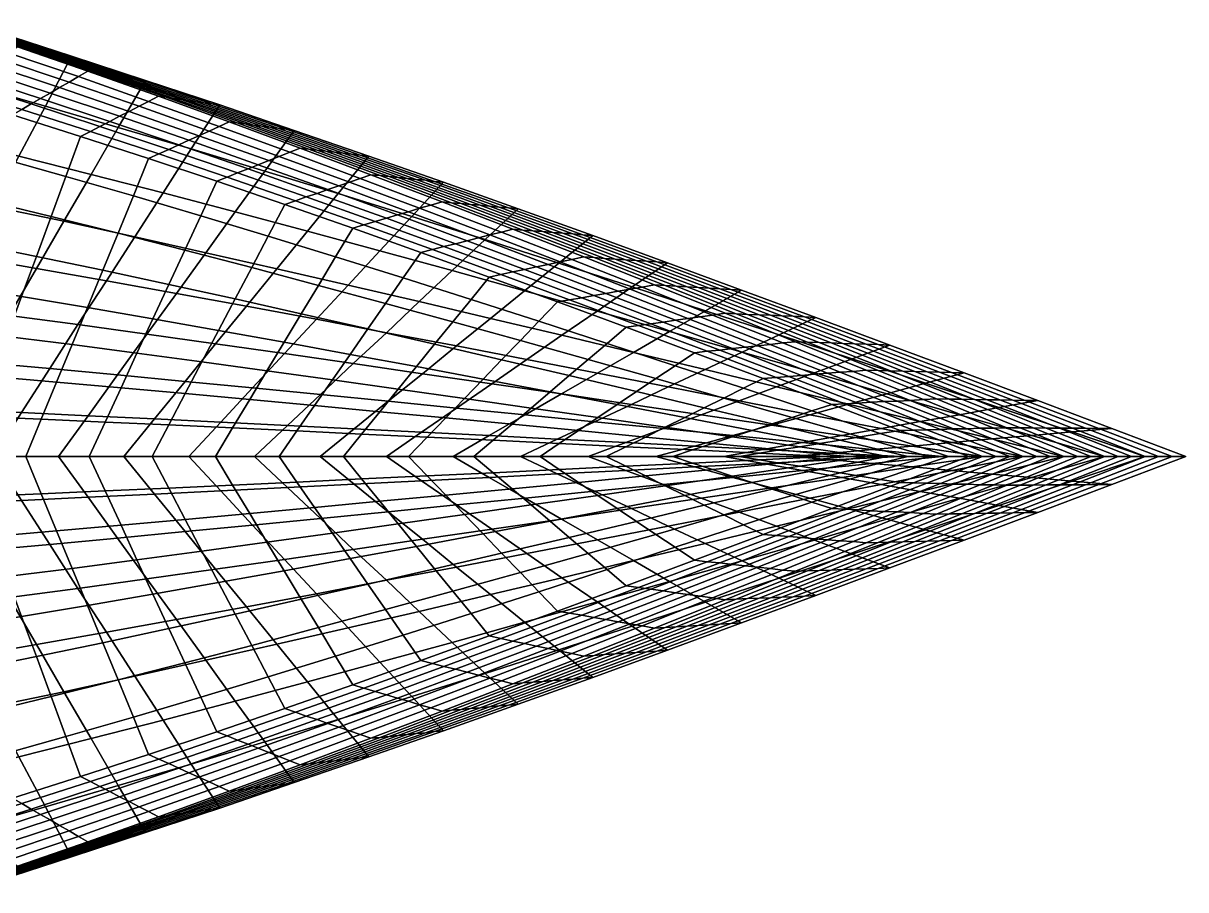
# Model space of a CAD drawing. Header units: metres. Extents: x 0 to 3.78, y -0.39 to 0.39.
# Drawn here: x 3.24 to 3.785, y -0.203 to 0.203 of the extents above; entities that cross this region are included whole.
import ezdxf

# ---------------------------------------------------------------- set-up
doc = ezdxf.new("R2010")
doc.units = ezdxf.units.M

msp = doc.modelspace()

# ---------------------------------------------------------------- meshes
at = {"layer": 'deck', "color": 94}
mesh = msp.add_polymesh((9, 9), dxfattribs=at)
for k, corner in enumerate([(3.379, 0, 0.3987), (3.3482, 0, 0.3977), (3.3175, 0, 0.3968), (3.287, 0, 0.3958), (3.2564, 0, 0.3948), (3.2257, 0, 0.3938), (3.1948, 0, 0.3928), (3.1636, 0, 0.3918), (3.132, 0, 0.3908), (3.3949, 0.0129, 0.3912), (3.3636, 0.0145, 0.3903), (3.3324, 0.0161, 0.3894), (3.3013, 0.0176, 0.3884), (3.2702, 0.0191, 0.3875), (3.239, 0.0206, 0.3865), (3.2076, 0.022, 0.3855), (3.176, 0.0235, 0.3845), (3.144, 0.0248, 0.3834), (3.4109, 0.0259, 0.3838), (3.3791, 0.029, 0.3829), (3.3473, 0.0321, 0.3819), (3.3157, 0.0352, 0.381), (3.284, 0.0382, 0.3801), (3.2523, 0.0412, 0.3791), (3.2204, 0.0441, 0.3781), (3.1883, 0.0469, 0.3771), (3.156, 0.0497, 0.3761), (3.4269, 0.0388, 0.3764), (3.3945, 0.0435, 0.3755), (3.3622, 0.0482, 0.3745), (3.33, 0.0528, 0.3736), (3.2978, 0.0573, 0.3727), (3.2655, 0.0618, 0.3717), (3.2332, 0.0661, 0.3708), (3.2007, 0.0703, 0.3698), (3.1681, 0.0745, 0.3688), (3.4429, 0.0518, 0.3689), (3.41, 0.058, 0.368), (3.3772, 0.0643, 0.3671), (3.3444, 0.0704, 0.3662), (3.3116, 0.0764, 0.3653), (3.2788, 0.0823, 0.3644), (3.246, 0.0881, 0.3634), (3.2131, 0.0938, 0.3624), (3.1801, 0.0993, 0.3614), (3.4588, 0.0647, 0.3615), (3.4254, 0.0726, 0.3606), (3.3921, 0.0803, 0.3597), (3.3587, 0.088, 0.3588), (3.3254, 0.0955, 0.3579), (3.2921, 0.1029, 0.357), (3.2588, 0.1102, 0.3561), (3.2254, 0.1172, 0.3551), (3.1921, 0.1241, 0.3541), (3.4748, 0.0776, 0.354), (3.4409, 0.0871, 0.3532), (3.407, 0.0964, 0.3523), (3.3731, 0.1056, 0.3514), (3.3392, 0.1146, 0.3505), (3.3054, 0.1235, 0.3496), (3.2716, 0.1322, 0.3487), (3.2378, 0.1407, 0.3477), (3.2041, 0.1489, 0.3468), (3.4908, 0.0906, 0.3466), (3.4563, 0.1016, 0.3458), (3.4219, 0.1124, 0.3449), (3.3874, 0.1232, 0.344), (3.353, 0.1337, 0.3432), (3.3186, 0.1441, 0.3423), (3.2843, 0.1542, 0.3413), (3.2502, 0.1641, 0.3404), (3.2161, 0.1738, 0.3395), (3.5068, 0.1035, 0.3392), (3.4718, 0.1161, 0.3383), (3.4368, 0.1285, 0.3375), (3.4018, 0.1408, 0.3366), (3.3668, 0.1528, 0.3358), (3.3319, 0.1647, 0.3349), (3.2971, 0.1762, 0.334), (3.2625, 0.1876, 0.3331), (3.2282, 0.1986, 0.3321)]):
    mesh.set_mesh_vertex(divmod(k, 9), corner)
mesh = msp.add_polymesh((9, 9), dxfattribs=at)
for k, corner in enumerate([(3.6322, 0, 0.4064), (3.6002, 0, 0.4054), (3.5682, 0, 0.4045), (3.5363, 0, 0.4035), (3.5045, 0, 0.4025), (3.4728, 0, 0.4016), (3.4413, 0, 0.4006), (3.41, 0, 0.3996), (3.379, 0, 0.3987), (3.6513, 0, 0.3988), (3.6189, 0.0016, 0.3978), (3.5866, 0.0033, 0.3969), (3.5544, 0.0049, 0.3959), (3.5222, 0.0065, 0.395), (3.4901, 0.0081, 0.3941), (3.4582, 0.0098, 0.3931), (3.4265, 0.0114, 0.3922), (3.3949, 0.0129, 0.3912), (3.6703, 0, 0.3912), (3.6376, 0.0033, 0.3902), (3.605, 0.0065, 0.3893), (3.5724, 0.0098, 0.3884), (3.5399, 0.0131, 0.3875), (3.5075, 0.0163, 0.3866), (3.4751, 0.0195, 0.3856), (3.4429, 0.0227, 0.3847), (3.4109, 0.0259, 0.3838), (3.6894, 0, 0.3835), (3.6564, 0.0049, 0.3826), (3.6234, 0.0098, 0.3818), (3.5905, 0.0147, 0.3809), (3.5576, 0.0196, 0.38), (3.5248, 0.0244, 0.3791), (3.492, 0.0293, 0.3782), (3.4594, 0.0341, 0.3773), (3.4269, 0.0388, 0.3764), (3.7084, 0, 0.3759), (3.6751, 0.0065, 0.3751), (3.6418, 0.0131, 0.3742), (3.6085, 0.0196, 0.3733), (3.5753, 0.0261, 0.3724), (3.5421, 0.0326, 0.3716), (3.5089, 0.039, 0.3707), (3.4759, 0.0454, 0.3698), (3.4429, 0.0518, 0.3689), (3.7275, 0, 0.3683), (3.6938, 0.0082, 0.3675), (3.6602, 0.0164, 0.3666), (3.6265, 0.0245, 0.3658), (3.5929, 0.0326, 0.3649), (3.5594, 0.0407, 0.3641), (3.5258, 0.0488, 0.3632), (3.4923, 0.0568, 0.3624), (3.4588, 0.0647, 0.3615), (3.7465, 0, 0.3607), (3.7125, 0.0098, 0.3599), (3.6786, 0.0196, 0.359), (3.6446, 0.0294, 0.3582), (3.6106, 0.0392, 0.3574), (3.5767, 0.0489, 0.3566), (3.5427, 0.0585, 0.3557), (3.5088, 0.0681, 0.3549), (3.4748, 0.0776, 0.354), (3.7656, 0, 0.3531), (3.7313, 0.0115, 0.3523), (3.697, 0.0229, 0.3515), (3.6626, 0.0343, 0.3507), (3.6283, 0.0457, 0.3499), (3.594, 0.057, 0.3491), (3.5596, 0.0683, 0.3483), (3.5252, 0.0795, 0.3474), (3.4908, 0.0906, 0.3466), (3.7846, 0, 0.3454), (3.75, 0.0131, 0.3447), (3.7153, 0.0262, 0.3439), (3.6807, 0.0392, 0.3431), (3.646, 0.0522, 0.3424), (3.6113, 0.0652, 0.3416), (3.5765, 0.078, 0.3408), (3.5417, 0.0908, 0.34), (3.5068, 0.1035, 0.3392)]):
    mesh.set_mesh_vertex(divmod(k, 9), corner)
mesh = msp.add_polymesh((9, 9), dxfattribs=at)
for k, corner in enumerate([(3.379, 0, 0.3987), (3.3482, 0, 0.3977), (3.3175, 0, 0.3968), (3.287, 0, 0.3958), (3.2564, 0, 0.3948), (3.2257, 0, 0.3938), (3.1948, 0, 0.3928), (3.1636, 0, 0.3918), (3.132, 0, 0.3908), (3.3949, -0.0129, 0.3912), (3.3636, -0.0145, 0.3903), (3.3324, -0.0161, 0.3894), (3.3013, -0.0176, 0.3884), (3.2702, -0.0191, 0.3875), (3.239, -0.0206, 0.3865), (3.2076, -0.022, 0.3855), (3.176, -0.0235, 0.3845), (3.144, -0.0248, 0.3834), (3.4109, -0.0259, 0.3838), (3.3791, -0.029, 0.3829), (3.3473, -0.0321, 0.3819), (3.3157, -0.0352, 0.381), (3.284, -0.0382, 0.3801), (3.2523, -0.0412, 0.3791), (3.2204, -0.0441, 0.3781), (3.1883, -0.0469, 0.3771), (3.156, -0.0497, 0.3761), (3.4269, -0.0388, 0.3764), (3.3945, -0.0435, 0.3755), (3.3622, -0.0482, 0.3745), (3.33, -0.0528, 0.3736), (3.2978, -0.0573, 0.3727), (3.2655, -0.0618, 0.3717), (3.2332, -0.0661, 0.3708), (3.2007, -0.0703, 0.3698), (3.1681, -0.0745, 0.3688), (3.4429, -0.0518, 0.3689), (3.41, -0.058, 0.368), (3.3772, -0.0643, 0.3671), (3.3444, -0.0704, 0.3662), (3.3116, -0.0764, 0.3653), (3.2788, -0.0823, 0.3644), (3.246, -0.0881, 0.3634), (3.2131, -0.0938, 0.3624), (3.1801, -0.0993, 0.3614), (3.4588, -0.0647, 0.3615), (3.4254, -0.0726, 0.3606), (3.3921, -0.0803, 0.3597), (3.3587, -0.088, 0.3588), (3.3254, -0.0955, 0.3579), (3.2921, -0.1029, 0.357), (3.2588, -0.1102, 0.3561), (3.2254, -0.1172, 0.3551), (3.1921, -0.1241, 0.3541), (3.4748, -0.0776, 0.354), (3.4409, -0.0871, 0.3532), (3.407, -0.0964, 0.3523), (3.3731, -0.1056, 0.3514), (3.3392, -0.1146, 0.3505), (3.3054, -0.1235, 0.3496), (3.2716, -0.1322, 0.3487), (3.2378, -0.1407, 0.3477), (3.2041, -0.1489, 0.3468), (3.4908, -0.0906, 0.3466), (3.4563, -0.1016, 0.3458), (3.4219, -0.1124, 0.3449), (3.3874, -0.1232, 0.344), (3.353, -0.1337, 0.3432), (3.3186, -0.1441, 0.3423), (3.2843, -0.1542, 0.3413), (3.2502, -0.1641, 0.3404), (3.2161, -0.1738, 0.3395), (3.5068, -0.1035, 0.3392), (3.4718, -0.1161, 0.3383), (3.4368, -0.1285, 0.3375), (3.4018, -0.1408, 0.3366), (3.3668, -0.1528, 0.3358), (3.3319, -0.1647, 0.3349), (3.2971, -0.1762, 0.334), (3.2625, -0.1876, 0.3331), (3.2282, -0.1986, 0.3321)]):
    mesh.set_mesh_vertex(divmod(k, 9), corner)
mesh = msp.add_polymesh((9, 9), dxfattribs=at)
for k, corner in enumerate([(3.6322, 0, 0.4064), (3.6002, 0, 0.4054), (3.5682, 0, 0.4045), (3.5363, 0, 0.4035), (3.5045, 0, 0.4025), (3.4728, 0, 0.4016), (3.4413, 0, 0.4006), (3.41, 0, 0.3996), (3.379, 0, 0.3987), (3.6513, 0, 0.3988), (3.6189, -0.0016, 0.3978), (3.5866, -0.0033, 0.3969), (3.5544, -0.0049, 0.3959), (3.5222, -0.0065, 0.395), (3.4901, -0.0081, 0.3941), (3.4582, -0.0098, 0.3931), (3.4265, -0.0114, 0.3922), (3.3949, -0.0129, 0.3912), (3.6703, 0, 0.3912), (3.6376, -0.0033, 0.3902), (3.605, -0.0065, 0.3893), (3.5724, -0.0098, 0.3884), (3.5399, -0.0131, 0.3875), (3.5075, -0.0163, 0.3866), (3.4751, -0.0195, 0.3856), (3.4429, -0.0227, 0.3847), (3.4109, -0.0259, 0.3838), (3.6894, 0, 0.3835), (3.6564, -0.0049, 0.3826), (3.6234, -0.0098, 0.3818), (3.5905, -0.0147, 0.3809), (3.5576, -0.0196, 0.38), (3.5248, -0.0244, 0.3791), (3.492, -0.0293, 0.3782), (3.4594, -0.0341, 0.3773), (3.4269, -0.0388, 0.3764), (3.7084, 0, 0.3759), (3.6751, -0.0065, 0.3751), (3.6418, -0.0131, 0.3742), (3.6085, -0.0196, 0.3733), (3.5753, -0.0261, 0.3724), (3.5421, -0.0326, 0.3716), (3.5089, -0.039, 0.3707), (3.4759, -0.0454, 0.3698), (3.4429, -0.0518, 0.3689), (3.7275, 0, 0.3683), (3.6938, -0.0082, 0.3675), (3.6602, -0.0164, 0.3666), (3.6265, -0.0245, 0.3658), (3.5929, -0.0326, 0.3649), (3.5594, -0.0407, 0.3641), (3.5258, -0.0488, 0.3632), (3.4923, -0.0568, 0.3624), (3.4588, -0.0647, 0.3615), (3.7465, 0, 0.3607), (3.7125, -0.0098, 0.3599), (3.6786, -0.0196, 0.359), (3.6446, -0.0294, 0.3582), (3.6106, -0.0392, 0.3574), (3.5767, -0.0489, 0.3566), (3.5427, -0.0585, 0.3557), (3.5088, -0.0681, 0.3549), (3.4748, -0.0776, 0.354), (3.7656, 0, 0.3531), (3.7313, -0.0115, 0.3523), (3.697, -0.0229, 0.3515), (3.6626, -0.0343, 0.3507), (3.6283, -0.0457, 0.3499), (3.594, -0.057, 0.3491), (3.5596, -0.0683, 0.3483), (3.5252, -0.0795, 0.3474), (3.4908, -0.0906, 0.3466), (3.7846, 0, 0.3454), (3.75, -0.0131, 0.3447), (3.7153, -0.0262, 0.3439), (3.6807, -0.0392, 0.3431), (3.646, -0.0522, 0.3424), (3.6113, -0.0652, 0.3416), (3.5765, -0.078, 0.3408), (3.5417, -0.0908, 0.34), (3.5068, -0.1035, 0.3392)]):
    mesh.set_mesh_vertex(divmod(k, 9), corner)
at = {"layer": 'Strake 1', "color": 94}
mesh = msp.add_polymesh((9, 9), dxfattribs=at)
for k, corner in enumerate([(3.4262, 0.0956, 0.0985), (3.3943, 0.107, 0.0977), (3.3624, 0.1181, 0.0969), (3.3305, 0.129, 0.096), (3.2986, 0.1396, 0.0952), (3.2667, 0.15, 0.0944), (3.2348, 0.1601, 0.0936), (3.2028, 0.1699, 0.0929), (3.1707, 0.1794, 0.0921), (3.4179, 0.0837, 0.0862), (3.3862, 0.0936, 0.0855), (3.3546, 0.1033, 0.0847), (3.323, 0.1128, 0.084), (3.2915, 0.1222, 0.0833), (3.2598, 0.1312, 0.0826), (3.2281, 0.1401, 0.0819), (3.1963, 0.1487, 0.0813), (3.1643, 0.157, 0.0806), (3.4096, 0.0717, 0.0739), (3.3782, 0.0802, 0.0733), (3.3469, 0.0886, 0.0726), (3.3156, 0.0967, 0.072), (3.2843, 0.1047, 0.0714), (3.2529, 0.1125, 0.0708), (3.2214, 0.1201, 0.0702), (3.1898, 0.1274, 0.0697), (3.158, 0.1345, 0.0691), (3.4013, 0.0598, 0.0616), (3.3701, 0.0669, 0.0611), (3.3391, 0.0738, 0.0605), (3.3081, 0.0806, 0.06), (3.2771, 0.0873, 0.0595), (3.246, 0.0937, 0.059), (3.2147, 0.1001, 0.0585), (3.1833, 0.1062, 0.058), (3.1516, 0.1121, 0.0576), (3.393, 0.0478, 0.0493), (3.3621, 0.0535, 0.0488), (3.3313, 0.059, 0.0484), (3.3006, 0.0645, 0.048), (3.2699, 0.0698, 0.0476), (3.239, 0.075, 0.0472), (3.208, 0.08, 0.0468), (3.1768, 0.0849, 0.0464), (3.1452, 0.0897, 0.0461), (3.3847, 0.0359, 0.037), (3.354, 0.0401, 0.0366), (3.3236, 0.0443, 0.0363), (3.2931, 0.0484, 0.036), (3.2627, 0.0524, 0.0357), (3.2321, 0.0562, 0.0354), (3.2013, 0.06, 0.0351), (3.1703, 0.0637, 0.0348), (3.1389, 0.0673, 0.0346), (3.3764, 0.0239, 0.0246), (3.346, 0.0267, 0.0244), (3.3158, 0.0295, 0.0242), (3.2857, 0.0322, 0.024), (3.2555, 0.0349, 0.0238), (3.2252, 0.0375, 0.0236), (3.1946, 0.04, 0.0234), (3.1638, 0.0425, 0.0232), (3.1325, 0.0448, 0.023), (3.368, 0.012, 0.0123), (3.3379, 0.0134, 0.0122), (3.308, 0.0148, 0.0121), (3.2782, 0.0161, 0.012), (3.2483, 0.0175, 0.0119), (3.2183, 0.0187, 0.0118), (3.188, 0.02, 0.0117), (3.1573, 0.0212, 0.0116), (3.1261, 0.0224, 0.0115), (3.3597, 0), (3.3299, 0), (3.3003, 0), (3.2707, 0), (3.2411, 0), (3.2113, 0), (3.1813, 0), (3.1508, 0), (3.1197, 0)]):
    mesh.set_mesh_vertex(divmod(k, 9), corner)
mesh = msp.add_polymesh((9, 9), dxfattribs=at)
for k, corner in enumerate([(3.683, 0, 0.1057), (3.6508, 0.0122, 0.1048), (3.6187, 0.0244, 0.1039), (3.5865, 0.0365, 0.103), (3.5544, 0.0486, 0.1021), (3.5223, 0.0606, 0.1012), (3.4902, 0.0724, 0.1003), (3.4582, 0.0841, 0.0994), (3.4262, 0.0956, 0.0985), (3.6735, 0, 0.0925), (3.6414, 0.0107, 0.0917), (3.6094, 0.0214, 0.0909), (3.5773, 0.032, 0.0901), (3.5453, 0.0425, 0.0893), (3.5134, 0.053, 0.0885), (3.4815, 0.0634, 0.0878), (3.4497, 0.0736, 0.087), (3.4179, 0.0837, 0.0862), (3.664, 0, 0.0792), (3.632, 0.0092, 0.0786), (3.6001, 0.0183, 0.0779), (3.5682, 0.0274, 0.0772), (3.5363, 0.0365, 0.0765), (3.5045, 0.0454, 0.0759), (3.4728, 0.0543, 0.0752), (3.4411, 0.0631, 0.0746), (3.4096, 0.0717, 0.0739), (3.6544, 0, 0.066), (3.6226, 0.0076, 0.0655), (3.5908, 0.0153, 0.0649), (3.559, 0.0228, 0.0643), (3.5272, 0.0304, 0.0638), (3.4956, 0.0379, 0.0632), (3.464, 0.0453, 0.0627), (3.4326, 0.0526, 0.0621), (3.4013, 0.0598, 0.0616), (3.6449, 0, 0.0528), (3.6132, 0.0061, 0.0524), (3.5814, 0.0122, 0.0519), (3.5498, 0.0183, 0.0515), (3.5182, 0.0243, 0.051), (3.4867, 0.0303, 0.0506), (3.4553, 0.0362, 0.0501), (3.4241, 0.0421, 0.0497), (3.393, 0.0478, 0.0493), (3.6354, 0, 0.0396), (3.6037, 0.0046, 0.0393), (3.5721, 0.0092, 0.0389), (3.5406, 0.0137, 0.0386), (3.5091, 0.0182, 0.0383), (3.4778, 0.0227, 0.0379), (3.4466, 0.0272, 0.0376), (3.4155, 0.0315, 0.0373), (3.3847, 0.0359, 0.037), (3.6259, 0, 0.0264), (3.5943, 0.0031, 0.0262), (3.5628, 0.0061, 0.026), (3.5314, 0.0091, 0.0257), (3.5001, 0.0122, 0.0255), (3.4689, 0.0151, 0.0253), (3.4378, 0.0181, 0.0251), (3.407, 0.021, 0.0249), (3.3764, 0.0239, 0.0246), (3.6163, 0, 0.0132), (3.5849, 0.0015, 0.0131), (3.5535, 0.0031, 0.013), (3.5222, 0.0046, 0.0129), (3.491, 0.0061, 0.0128), (3.46, 0.0076, 0.0126), (3.4291, 0.0091, 0.0125), (3.3984, 0.0105, 0.0124), (3.368, 0.012, 0.0123), (3.6068, 0), (3.5755, 0), (3.5442, 0), (3.513, 0), (3.482, 0), (3.451, 0), (3.4204, 0), (3.3899, 0), (3.3597, 0)]):
    mesh.set_mesh_vertex(divmod(k, 9), corner)
mesh = msp.add_polymesh((9, 9), dxfattribs=at)
for k, corner in enumerate([(3.4262, -0.0956, 0.0985), (3.3943, -0.107, 0.0977), (3.3624, -0.1181, 0.0969), (3.3305, -0.129, 0.096), (3.2986, -0.1396, 0.0952), (3.2667, -0.15, 0.0944), (3.2348, -0.1601, 0.0936), (3.2028, -0.1699, 0.0929), (3.1707, -0.1794, 0.0921), (3.4179, -0.0837, 0.0862), (3.3862, -0.0936, 0.0855), (3.3546, -0.1033, 0.0847), (3.323, -0.1128, 0.084), (3.2915, -0.1222, 0.0833), (3.2598, -0.1312, 0.0826), (3.2281, -0.1401, 0.0819), (3.1963, -0.1487, 0.0813), (3.1643, -0.157, 0.0806), (3.4096, -0.0717, 0.0739), (3.3782, -0.0802, 0.0733), (3.3469, -0.0886, 0.0726), (3.3156, -0.0967, 0.072), (3.2843, -0.1047, 0.0714), (3.2529, -0.1125, 0.0708), (3.2214, -0.1201, 0.0702), (3.1898, -0.1274, 0.0697), (3.158, -0.1345, 0.0691), (3.4013, -0.0598, 0.0616), (3.3701, -0.0669, 0.0611), (3.3391, -0.0738, 0.0605), (3.3081, -0.0806, 0.06), (3.2771, -0.0873, 0.0595), (3.246, -0.0937, 0.059), (3.2147, -0.1001, 0.0585), (3.1833, -0.1062, 0.058), (3.1516, -0.1121, 0.0576), (3.393, -0.0478, 0.0493), (3.3621, -0.0535, 0.0488), (3.3313, -0.059, 0.0484), (3.3006, -0.0645, 0.048), (3.2699, -0.0698, 0.0476), (3.239, -0.075, 0.0472), (3.208, -0.08, 0.0468), (3.1768, -0.0849, 0.0464), (3.1452, -0.0897, 0.0461), (3.3847, -0.0359, 0.037), (3.354, -0.0401, 0.0366), (3.3236, -0.0443, 0.0363), (3.2931, -0.0484, 0.036), (3.2627, -0.0524, 0.0357), (3.2321, -0.0562, 0.0354), (3.2013, -0.06, 0.0351), (3.1703, -0.0637, 0.0348), (3.1389, -0.0673, 0.0346), (3.3764, -0.0239, 0.0246), (3.346, -0.0267, 0.0244), (3.3158, -0.0295, 0.0242), (3.2857, -0.0322, 0.024), (3.2555, -0.0349, 0.0238), (3.2252, -0.0375, 0.0236), (3.1946, -0.04, 0.0234), (3.1638, -0.0425, 0.0232), (3.1325, -0.0448, 0.023), (3.368, -0.012, 0.0123), (3.3379, -0.0134, 0.0122), (3.308, -0.0148, 0.0121), (3.2782, -0.0161, 0.012), (3.2483, -0.0175, 0.0119), (3.2183, -0.0187, 0.0118), (3.188, -0.02, 0.0117), (3.1573, -0.0212, 0.0116), (3.1261, -0.0224, 0.0115), (3.3597, 0), (3.3299, 0), (3.3003, 0), (3.2707, 0), (3.2411, 0), (3.2113, 0), (3.1813, 0), (3.1508, 0), (3.1197, 0)]):
    mesh.set_mesh_vertex(divmod(k, 9), corner)
mesh = msp.add_polymesh((9, 9), dxfattribs=at)
for k, corner in enumerate([(3.683, 0, 0.1057), (3.6508, -0.0122, 0.1048), (3.6187, -0.0244, 0.1039), (3.5865, -0.0365, 0.103), (3.5544, -0.0486, 0.1021), (3.5223, -0.0606, 0.1012), (3.4902, -0.0724, 0.1003), (3.4582, -0.0841, 0.0994), (3.4262, -0.0956, 0.0985), (3.6735, 0, 0.0925), (3.6414, -0.0107, 0.0917), (3.6094, -0.0214, 0.0909), (3.5773, -0.032, 0.0901), (3.5453, -0.0425, 0.0893), (3.5134, -0.053, 0.0885), (3.4815, -0.0634, 0.0878), (3.4497, -0.0736, 0.087), (3.4179, -0.0837, 0.0862), (3.664, 0, 0.0792), (3.632, -0.0092, 0.0786), (3.6001, -0.0183, 0.0779), (3.5682, -0.0274, 0.0772), (3.5363, -0.0365, 0.0765), (3.5045, -0.0454, 0.0759), (3.4728, -0.0543, 0.0752), (3.4411, -0.0631, 0.0746), (3.4096, -0.0717, 0.0739), (3.6544, 0, 0.066), (3.6226, -0.0076, 0.0655), (3.5908, -0.0153, 0.0649), (3.559, -0.0228, 0.0643), (3.5272, -0.0304, 0.0638), (3.4956, -0.0379, 0.0632), (3.464, -0.0453, 0.0627), (3.4326, -0.0526, 0.0621), (3.4013, -0.0598, 0.0616), (3.6449, 0, 0.0528), (3.6132, -0.0061, 0.0524), (3.5814, -0.0122, 0.0519), (3.5498, -0.0183, 0.0515), (3.5182, -0.0243, 0.051), (3.4867, -0.0303, 0.0506), (3.4553, -0.0362, 0.0501), (3.4241, -0.0421, 0.0497), (3.393, -0.0478, 0.0493), (3.6354, 0, 0.0396), (3.6037, -0.0046, 0.0393), (3.5721, -0.0092, 0.0389), (3.5406, -0.0137, 0.0386), (3.5091, -0.0182, 0.0383), (3.4778, -0.0227, 0.0379), (3.4466, -0.0272, 0.0376), (3.4155, -0.0315, 0.0373), (3.3847, -0.0359, 0.037), (3.6259, 0, 0.0264), (3.5943, -0.0031, 0.0262), (3.5628, -0.0061, 0.026), (3.5314, -0.0091, 0.0257), (3.5001, -0.0122, 0.0255), (3.4689, -0.0151, 0.0253), (3.4378, -0.0181, 0.0251), (3.407, -0.021, 0.0249), (3.3764, -0.0239, 0.0246), (3.6163, 0, 0.0132), (3.5849, -0.0015, 0.0131), (3.5535, -0.0031, 0.013), (3.5222, -0.0046, 0.0129), (3.491, -0.0061, 0.0128), (3.46, -0.0076, 0.0126), (3.4291, -0.0091, 0.0125), (3.3984, -0.0105, 0.0124), (3.368, -0.012, 0.0123), (3.6068, 0), (3.5755, 0), (3.5442, 0), (3.513, 0), (3.482, 0), (3.451, 0), (3.4204, 0), (3.3899, 0), (3.3597, 0)]):
    mesh.set_mesh_vertex(divmod(k, 9), corner)
at = {"layer": 'Strake 2', "color": 94}
mesh = msp.add_polymesh((9, 9), dxfattribs=at)
for k, corner in enumerate([(3.4693, 0.1065, 0.2375), (3.4361, 0.1193, 0.2366), (3.4028, 0.132, 0.2358), (3.3696, 0.1445, 0.2349), (3.3363, 0.1568, 0.234), (3.3032, 0.1688, 0.2331), (3.2701, 0.1805, 0.2322), (3.2371, 0.1919, 0.2312), (3.2043, 0.203, 0.2303), (3.4639, 0.1051, 0.2201), (3.4309, 0.1178, 0.2193), (3.3978, 0.1303, 0.2184), (3.3647, 0.1426, 0.2175), (3.3316, 0.1546, 0.2167), (3.2986, 0.1664, 0.2158), (3.2657, 0.178, 0.2149), (3.2328, 0.1892, 0.2139), (3.2001, 0.2001, 0.213), (3.4585, 0.1038, 0.2027), (3.4256, 0.1163, 0.2019), (3.3927, 0.1285, 0.201), (3.3598, 0.1406, 0.2002), (3.3269, 0.1525, 0.1993), (3.2941, 0.1641, 0.1984), (3.2613, 0.1754, 0.1975), (3.2285, 0.1864, 0.1966), (3.1959, 0.1971, 0.1957), (3.4532, 0.1024, 0.1854), (3.4204, 0.1147, 0.1845), (3.3877, 0.1268, 0.1837), (3.3549, 0.1387, 0.1828), (3.3222, 0.1503, 0.182), (3.2895, 0.1617, 0.1811), (3.2568, 0.1729, 0.1802), (3.2242, 0.1837, 0.1794), (3.1917, 0.1942, 0.1785), (3.4478, 0.1011, 0.168), (3.4152, 0.1132, 0.1672), (3.3826, 0.1251, 0.1663), (3.35, 0.1367, 0.1655), (3.3175, 0.1482, 0.1646), (3.285, 0.1594, 0.1638), (3.2524, 0.1703, 0.1629), (3.22, 0.1809, 0.1621), (3.1875, 0.1912, 0.1612), (3.4424, 0.0997, 0.1506), (3.41, 0.1116, 0.1498), (3.3776, 0.1233, 0.1489), (3.3452, 0.1348, 0.1481), (3.3128, 0.146, 0.1473), (3.2804, 0.157, 0.1464), (3.248, 0.1678, 0.1456), (3.2157, 0.1782, 0.1448), (3.1833, 0.1883, 0.1439), (3.437, 0.0984, 0.1333), (3.4047, 0.1101, 0.1324), (3.3725, 0.1216, 0.1316), (3.3403, 0.1329, 0.1307), (3.3081, 0.1439, 0.1299), (3.2758, 0.1547, 0.1291), (3.2436, 0.1652, 0.1283), (3.2114, 0.1754, 0.1275), (3.1791, 0.1853, 0.1267), (3.4316, 0.097, 0.1159), (3.3995, 0.1085, 0.1151), (3.3675, 0.1198, 0.1142), (3.3354, 0.1309, 0.1134), (3.3034, 0.1418, 0.1126), (3.2713, 0.1523, 0.1118), (3.2392, 0.1626, 0.111), (3.2071, 0.1727, 0.1102), (3.1749, 0.1823, 0.1094), (3.4262, 0.0956, 0.0985), (3.3943, 0.107, 0.0977), (3.3624, 0.1181, 0.0969), (3.3305, 0.129, 0.096), (3.2986, 0.1396, 0.0952), (3.2667, 0.15, 0.0944), (3.2348, 0.1601, 0.0936), (3.2028, 0.1699, 0.0929), (3.1707, 0.1794, 0.0921)]):
    mesh.set_mesh_vertex(divmod(k, 9), corner)
mesh = msp.add_polymesh((9, 9), dxfattribs=at)
for k, corner in enumerate([(3.7338, 0, 0.2438), (3.7008, 0.0135, 0.2431), (3.6678, 0.027, 0.2423), (3.6348, 0.0404, 0.2415), (3.6018, 0.0538, 0.2407), (3.5687, 0.0671, 0.2399), (3.5356, 0.0804, 0.2391), (3.5025, 0.0935, 0.2383), (3.4693, 0.1065, 0.2375), (3.7274, 0, 0.2266), (3.6946, 0.0133, 0.2258), (3.6617, 0.0267, 0.225), (3.6288, 0.0399, 0.2242), (3.5958, 0.0532, 0.2234), (3.5629, 0.0663, 0.2226), (3.5299, 0.0794, 0.2218), (3.4969, 0.0923, 0.2209), (3.4639, 0.1051, 0.2201), (3.7211, 0, 0.2093), (3.6883, 0.0132, 0.2085), (3.6555, 0.0263, 0.2077), (3.6227, 0.0395, 0.2069), (3.5899, 0.0525, 0.206), (3.5571, 0.0655, 0.2052), (3.5243, 0.0784, 0.2044), (3.4914, 0.0912, 0.2036), (3.4585, 0.1038, 0.2027), (3.7148, 0, 0.192), (3.6821, 0.013, 0.1912), (3.6494, 0.026, 0.1904), (3.6167, 0.039, 0.1895), (3.584, 0.0519, 0.1887), (3.5513, 0.0647, 0.1879), (3.5186, 0.0774, 0.187), (3.4859, 0.09, 0.1862), (3.4532, 0.1024, 0.1854), (3.7084, 0, 0.1748), (3.6758, 0.0129, 0.1739), (3.6432, 0.0257, 0.1731), (3.6107, 0.0385, 0.1722), (3.5781, 0.0512, 0.1714), (3.5455, 0.0639, 0.1705), (3.5129, 0.0764, 0.1697), (3.4803, 0.0888, 0.1689), (3.4478, 0.1011, 0.168), (3.7021, 0, 0.1575), (3.6696, 0.0127, 0.1566), (3.6371, 0.0254, 0.1558), (3.6046, 0.038, 0.1549), (3.5722, 0.0506, 0.1541), (3.5397, 0.063, 0.1532), (3.5073, 0.0754, 0.1523), (3.4748, 0.0876, 0.1515), (3.4424, 0.0997, 0.1506), (3.6957, 0, 0.1402), (3.6633, 0.0125, 0.1393), (3.631, 0.025, 0.1385), (3.5986, 0.0375, 0.1376), (3.5662, 0.0499, 0.1367), (3.5339, 0.0622, 0.1359), (3.5016, 0.0744, 0.135), (3.4693, 0.0865, 0.1341), (3.437, 0.0984, 0.1333), (3.6894, 0, 0.1229), (3.6571, 0.0124, 0.122), (3.6248, 0.0247, 0.1212), (3.5926, 0.037, 0.1203), (3.5603, 0.0493, 0.1194), (3.5281, 0.0614, 0.1185), (3.4959, 0.0734, 0.1176), (3.4637, 0.0853, 0.1168), (3.4316, 0.097, 0.1159), (3.683, 0, 0.1057), (3.6508, 0.0122, 0.1048), (3.6187, 0.0244, 0.1039), (3.5865, 0.0365, 0.103), (3.5544, 0.0486, 0.1021), (3.5223, 0.0606, 0.1012), (3.4902, 0.0724, 0.1003), (3.4582, 0.0841, 0.0994), (3.4262, 0.0956, 0.0985)]):
    mesh.set_mesh_vertex(divmod(k, 9), corner)
mesh = msp.add_polymesh((9, 9), dxfattribs=at)
for k, corner in enumerate([(3.7338, 0, 0.2438), (3.7008, -0.0135, 0.2431), (3.6678, -0.027, 0.2423), (3.6348, -0.0404, 0.2415), (3.6018, -0.0538, 0.2407), (3.5687, -0.0671, 0.2399), (3.5356, -0.0804, 0.2391), (3.5025, -0.0935, 0.2383), (3.4693, -0.1065, 0.2375), (3.7274, 0, 0.2266), (3.6946, -0.0133, 0.2258), (3.6617, -0.0267, 0.225), (3.6288, -0.0399, 0.2242), (3.5958, -0.0532, 0.2234), (3.5629, -0.0663, 0.2226), (3.5299, -0.0794, 0.2218), (3.4969, -0.0923, 0.2209), (3.4639, -0.1051, 0.2201), (3.7211, 0, 0.2093), (3.6883, -0.0132, 0.2085), (3.6555, -0.0263, 0.2077), (3.6227, -0.0395, 0.2069), (3.5899, -0.0525, 0.206), (3.5571, -0.0655, 0.2052), (3.5243, -0.0784, 0.2044), (3.4914, -0.0912, 0.2036), (3.4585, -0.1038, 0.2027), (3.7148, 0, 0.192), (3.6821, -0.013, 0.1912), (3.6494, -0.026, 0.1904), (3.6167, -0.039, 0.1895), (3.584, -0.0519, 0.1887), (3.5513, -0.0647, 0.1879), (3.5186, -0.0774, 0.187), (3.4859, -0.09, 0.1862), (3.4532, -0.1024, 0.1854), (3.7084, 0, 0.1748), (3.6758, -0.0129, 0.1739), (3.6432, -0.0257, 0.1731), (3.6107, -0.0385, 0.1722), (3.5781, -0.0512, 0.1714), (3.5455, -0.0639, 0.1705), (3.5129, -0.0764, 0.1697), (3.4803, -0.0888, 0.1689), (3.4478, -0.1011, 0.168), (3.7021, 0, 0.1575), (3.6696, -0.0127, 0.1566), (3.6371, -0.0254, 0.1558), (3.6046, -0.038, 0.1549), (3.5722, -0.0506, 0.1541), (3.5397, -0.063, 0.1532), (3.5073, -0.0754, 0.1523), (3.4748, -0.0876, 0.1515), (3.4424, -0.0997, 0.1506), (3.6957, 0, 0.1402), (3.6633, -0.0125, 0.1393), (3.631, -0.025, 0.1385), (3.5986, -0.0375, 0.1376), (3.5662, -0.0499, 0.1367), (3.5339, -0.0622, 0.1359), (3.5016, -0.0744, 0.135), (3.4693, -0.0865, 0.1341), (3.437, -0.0984, 0.1333), (3.6894, 0, 0.1229), (3.6571, -0.0124, 0.122), (3.6248, -0.0247, 0.1212), (3.5926, -0.037, 0.1203), (3.5603, -0.0493, 0.1194), (3.5281, -0.0614, 0.1185), (3.4959, -0.0734, 0.1176), (3.4637, -0.0853, 0.1168), (3.4316, -0.097, 0.1159), (3.683, 0, 0.1057), (3.6508, -0.0122, 0.1048), (3.6187, -0.0244, 0.1039), (3.5865, -0.0365, 0.103), (3.5544, -0.0486, 0.1021), (3.5223, -0.0606, 0.1012), (3.4902, -0.0724, 0.1003), (3.4582, -0.0841, 0.0994), (3.4262, -0.0956, 0.0985)]):
    mesh.set_mesh_vertex(divmod(k, 9), corner)
mesh = msp.add_polymesh((9, 9), dxfattribs=at)
for k, corner in enumerate([(3.4693, -0.1065, 0.2375), (3.4361, -0.1193, 0.2366), (3.4028, -0.132, 0.2358), (3.3696, -0.1445, 0.2349), (3.3363, -0.1568, 0.234), (3.3032, -0.1688, 0.2331), (3.2701, -0.1805, 0.2322), (3.2371, -0.1919, 0.2312), (3.2043, -0.203, 0.2303), (3.4639, -0.1051, 0.2201), (3.4309, -0.1178, 0.2193), (3.3978, -0.1303, 0.2184), (3.3647, -0.1426, 0.2175), (3.3316, -0.1546, 0.2167), (3.2986, -0.1664, 0.2158), (3.2657, -0.178, 0.2149), (3.2328, -0.1892, 0.2139), (3.2001, -0.2001, 0.213), (3.4585, -0.1038, 0.2027), (3.4256, -0.1163, 0.2019), (3.3927, -0.1285, 0.201), (3.3598, -0.1406, 0.2002), (3.3269, -0.1525, 0.1993), (3.2941, -0.1641, 0.1984), (3.2613, -0.1754, 0.1975), (3.2285, -0.1864, 0.1966), (3.1959, -0.1971, 0.1957), (3.4532, -0.1024, 0.1854), (3.4204, -0.1147, 0.1845), (3.3877, -0.1268, 0.1837), (3.3549, -0.1387, 0.1828), (3.3222, -0.1503, 0.182), (3.2895, -0.1617, 0.1811), (3.2568, -0.1729, 0.1802), (3.2242, -0.1837, 0.1794), (3.1917, -0.1942, 0.1785), (3.4478, -0.1011, 0.168), (3.4152, -0.1132, 0.1672), (3.3826, -0.1251, 0.1663), (3.35, -0.1367, 0.1655), (3.3175, -0.1482, 0.1646), (3.285, -0.1594, 0.1638), (3.2524, -0.1703, 0.1629), (3.22, -0.1809, 0.1621), (3.1875, -0.1912, 0.1612), (3.4424, -0.0997, 0.1506), (3.41, -0.1116, 0.1498), (3.3776, -0.1233, 0.1489), (3.3452, -0.1348, 0.1481), (3.3128, -0.146, 0.1473), (3.2804, -0.157, 0.1464), (3.248, -0.1678, 0.1456), (3.2157, -0.1782, 0.1448), (3.1833, -0.1883, 0.1439), (3.437, -0.0984, 0.1333), (3.4047, -0.1101, 0.1324), (3.3725, -0.1216, 0.1316), (3.3403, -0.1329, 0.1307), (3.3081, -0.1439, 0.1299), (3.2758, -0.1547, 0.1291), (3.2436, -0.1652, 0.1283), (3.2114, -0.1754, 0.1275), (3.1791, -0.1853, 0.1267), (3.4316, -0.097, 0.1159), (3.3995, -0.1085, 0.1151), (3.3675, -0.1198, 0.1142), (3.3354, -0.1309, 0.1134), (3.3034, -0.1418, 0.1126), (3.2713, -0.1523, 0.1118), (3.2392, -0.1626, 0.111), (3.2071, -0.1727, 0.1102), (3.1749, -0.1823, 0.1094), (3.4262, -0.0956, 0.0985), (3.3943, -0.107, 0.0977), (3.3624, -0.1181, 0.0969), (3.3305, -0.129, 0.096), (3.2986, -0.1396, 0.0952), (3.2667, -0.15, 0.0944), (3.2348, -0.1601, 0.0936), (3.2028, -0.1699, 0.0929), (3.1707, -0.1794, 0.0921)]):
    mesh.set_mesh_vertex(divmod(k, 9), corner)
at = {"layer": 'Strake 3', "color": 94}
mesh = msp.add_polymesh((9, 9), dxfattribs=at)
for k, corner in enumerate([(3.5068, 0.1035, 0.3392), (3.4718, 0.1161, 0.3383), (3.4368, 0.1285, 0.3375), (3.4018, 0.1408, 0.3366), (3.3668, 0.1528, 0.3358), (3.3319, 0.1647, 0.3349), (3.2971, 0.1762, 0.334), (3.2625, 0.1876, 0.3331), (3.2282, 0.1986, 0.3321), (3.5021, 0.1039, 0.3265), (3.4673, 0.1165, 0.3256), (3.4325, 0.1289, 0.3248), (3.3977, 0.1412, 0.3239), (3.363, 0.1533, 0.323), (3.3283, 0.1652, 0.3222), (3.2938, 0.1768, 0.3213), (3.2594, 0.1881, 0.3203), (3.2252, 0.1991, 0.3194), (3.4974, 0.1043, 0.3137), (3.4629, 0.1169, 0.3129), (3.4283, 0.1294, 0.3121), (3.3937, 0.1417, 0.3112), (3.3592, 0.1538, 0.3103), (3.3247, 0.1657, 0.3094), (3.2904, 0.1773, 0.3085), (3.2562, 0.1887, 0.3076), (3.2222, 0.1997, 0.3067), (3.4927, 0.1046, 0.301), (3.4584, 0.1173, 0.3002), (3.424, 0.1298, 0.2993), (3.3897, 0.1422, 0.2985), (3.3554, 0.1543, 0.2976), (3.3211, 0.1662, 0.2967), (3.287, 0.1778, 0.2958), (3.253, 0.1892, 0.2949), (3.2192, 0.2002, 0.2939), (3.488, 0.105, 0.2883), (3.4539, 0.1177, 0.2875), (3.4198, 0.1303, 0.2866), (3.3857, 0.1426, 0.2858), (3.3516, 0.1548, 0.2849), (3.3175, 0.1667, 0.284), (3.2836, 0.1784, 0.2831), (3.2498, 0.1898, 0.2821), (3.2162, 0.2008, 0.2812), (3.4834, 0.1054, 0.2756), (3.4495, 0.1181, 0.2748), (3.4155, 0.1307, 0.2739), (3.3816, 0.1431, 0.273), (3.3478, 0.1553, 0.2722), (3.3139, 0.1672, 0.2713), (3.2802, 0.1789, 0.2704), (3.2466, 0.1903, 0.2694), (3.2132, 0.2014, 0.2685), (3.4787, 0.1057, 0.2629), (3.445, 0.1185, 0.2621), (3.4113, 0.1312, 0.2612), (3.3776, 0.1436, 0.2603), (3.3439, 0.1558, 0.2594), (3.3103, 0.1678, 0.2585), (3.2768, 0.1795, 0.2576), (3.2435, 0.1909, 0.2567), (3.2102, 0.2019, 0.2557), (3.474, 0.1061, 0.2502), (3.4405, 0.1189, 0.2493), (3.4071, 0.1316, 0.2485), (3.3736, 0.144, 0.2476), (3.3401, 0.1563, 0.2467), (3.3068, 0.1683, 0.2458), (3.2735, 0.18, 0.2449), (3.2403, 0.1914, 0.244), (3.2073, 0.2025, 0.243), (3.4693, 0.1065, 0.2375), (3.4361, 0.1193, 0.2366), (3.4028, 0.132, 0.2358), (3.3696, 0.1445, 0.2349), (3.3363, 0.1568, 0.234), (3.3032, 0.1688, 0.2331), (3.2701, 0.1805, 0.2322), (3.2371, 0.1919, 0.2312), (3.2043, 0.203, 0.2303)]):
    mesh.set_mesh_vertex(divmod(k, 9), corner)
mesh = msp.add_polymesh((9, 9), dxfattribs=at)
for k, corner in enumerate([(3.7846, 0, 0.3454), (3.75, 0.0131, 0.3447), (3.7153, 0.0262, 0.3439), (3.6807, 0.0392, 0.3431), (3.646, 0.0522, 0.3424), (3.6113, 0.0652, 0.3416), (3.5765, 0.078, 0.3408), (3.5417, 0.0908, 0.34), (3.5068, 0.1035, 0.3392), (3.7783, 0, 0.3327), (3.7438, 0.0131, 0.332), (3.7094, 0.0263, 0.3312), (3.6749, 0.0394, 0.3304), (3.6405, 0.0524, 0.3297), (3.606, 0.0654, 0.3289), (3.5714, 0.0783, 0.3281), (3.5368, 0.0912, 0.3273), (3.5021, 0.1039, 0.3265), (3.7719, 0, 0.32), (3.7377, 0.0132, 0.3193), (3.7035, 0.0264, 0.3185), (3.6692, 0.0395, 0.3177), (3.6349, 0.0526, 0.3169), (3.6006, 0.0657, 0.3162), (3.5663, 0.0786, 0.3154), (3.5319, 0.0915, 0.3146), (3.4974, 0.1043, 0.3137), (3.7656, 0, 0.3073), (3.7315, 0.0132, 0.3066), (3.6975, 0.0265, 0.3058), (3.6635, 0.0397, 0.305), (3.6294, 0.0528, 0.3042), (3.5953, 0.0659, 0.3035), (3.5612, 0.0789, 0.3027), (3.527, 0.0918, 0.3018), (3.4927, 0.1046, 0.301), (3.7592, 0, 0.2946), (3.7254, 0.0133, 0.2939), (3.6916, 0.0266, 0.2931), (3.6577, 0.0398, 0.2923), (3.6239, 0.053, 0.2915), (3.59, 0.0662, 0.2907), (3.5561, 0.0792, 0.2899), (3.5221, 0.0922, 0.2891), (3.488, 0.105, 0.2883), (3.7529, 0, 0.2819), (3.7192, 0.0133, 0.2812), (3.6856, 0.0267, 0.2804), (3.652, 0.04, 0.2796), (3.6184, 0.0532, 0.2788), (3.5847, 0.0664, 0.278), (3.5509, 0.0795, 0.2772), (3.5172, 0.0925, 0.2764), (3.4834, 0.1054, 0.2756), (3.7465, 0, 0.2692), (3.7131, 0.0134, 0.2685), (3.6797, 0.0268, 0.2677), (3.6463, 0.0401, 0.2669), (3.6128, 0.0534, 0.2661), (3.5793, 0.0666, 0.2653), (3.5458, 0.0798, 0.2645), (3.5123, 0.0928, 0.2637), (3.4787, 0.1057, 0.2629), (3.7401, 0, 0.2565), (3.707, 0.0134, 0.2558), (3.6738, 0.0269, 0.255), (3.6405, 0.0403, 0.2542), (3.6073, 0.0536, 0.2534), (3.574, 0.0669, 0.2526), (3.5407, 0.0801, 0.2518), (3.5074, 0.0932, 0.251), (3.474, 0.1061, 0.2502), (3.7338, 0, 0.2438), (3.7008, 0.0135, 0.2431), (3.6678, 0.027, 0.2423), (3.6348, 0.0404, 0.2415), (3.6018, 0.0538, 0.2407), (3.5687, 0.0671, 0.2399), (3.5356, 0.0804, 0.2391), (3.5025, 0.0935, 0.2383), (3.4693, 0.1065, 0.2375)]):
    mesh.set_mesh_vertex(divmod(k, 9), corner)
mesh = msp.add_polymesh((9, 9), dxfattribs=at)
for k, corner in enumerate([(3.7846, 0, 0.3454), (3.75, -0.0131, 0.3447), (3.7153, -0.0262, 0.3439), (3.6807, -0.0392, 0.3431), (3.646, -0.0522, 0.3424), (3.6113, -0.0652, 0.3416), (3.5765, -0.078, 0.3408), (3.5417, -0.0908, 0.34), (3.5068, -0.1035, 0.3392), (3.7783, 0, 0.3327), (3.7438, -0.0131, 0.332), (3.7094, -0.0263, 0.3312), (3.6749, -0.0394, 0.3304), (3.6405, -0.0524, 0.3297), (3.606, -0.0654, 0.3289), (3.5714, -0.0783, 0.3281), (3.5368, -0.0912, 0.3273), (3.5021, -0.1039, 0.3265), (3.7719, 0, 0.32), (3.7377, -0.0132, 0.3193), (3.7035, -0.0264, 0.3185), (3.6692, -0.0395, 0.3177), (3.6349, -0.0526, 0.3169), (3.6006, -0.0657, 0.3162), (3.5663, -0.0786, 0.3154), (3.5319, -0.0915, 0.3146), (3.4974, -0.1043, 0.3137), (3.7656, 0, 0.3073), (3.7315, -0.0132, 0.3066), (3.6975, -0.0265, 0.3058), (3.6635, -0.0397, 0.305), (3.6294, -0.0528, 0.3042), (3.5953, -0.0659, 0.3035), (3.5612, -0.0789, 0.3027), (3.527, -0.0918, 0.3018), (3.4927, -0.1046, 0.301), (3.7592, 0, 0.2946), (3.7254, -0.0133, 0.2939), (3.6916, -0.0266, 0.2931), (3.6577, -0.0398, 0.2923), (3.6239, -0.053, 0.2915), (3.59, -0.0662, 0.2907), (3.5561, -0.0792, 0.2899), (3.5221, -0.0922, 0.2891), (3.488, -0.105, 0.2883), (3.7529, 0, 0.2819), (3.7192, -0.0133, 0.2812), (3.6856, -0.0267, 0.2804), (3.652, -0.04, 0.2796), (3.6184, -0.0532, 0.2788), (3.5847, -0.0664, 0.278), (3.5509, -0.0795, 0.2772), (3.5172, -0.0925, 0.2764), (3.4834, -0.1054, 0.2756), (3.7465, 0, 0.2692), (3.7131, -0.0134, 0.2685), (3.6797, -0.0268, 0.2677), (3.6463, -0.0401, 0.2669), (3.6128, -0.0534, 0.2661), (3.5793, -0.0666, 0.2653), (3.5458, -0.0798, 0.2645), (3.5123, -0.0928, 0.2637), (3.4787, -0.1057, 0.2629), (3.7401, 0, 0.2565), (3.707, -0.0134, 0.2558), (3.6738, -0.0269, 0.255), (3.6405, -0.0403, 0.2542), (3.6073, -0.0536, 0.2534), (3.574, -0.0669, 0.2526), (3.5407, -0.0801, 0.2518), (3.5074, -0.0932, 0.251), (3.474, -0.1061, 0.2502), (3.7338, 0, 0.2438), (3.7008, -0.0135, 0.2431), (3.6678, -0.027, 0.2423), (3.6348, -0.0404, 0.2415), (3.6018, -0.0538, 0.2407), (3.5687, -0.0671, 0.2399), (3.5356, -0.0804, 0.2391), (3.5025, -0.0935, 0.2383), (3.4693, -0.1065, 0.2375)]):
    mesh.set_mesh_vertex(divmod(k, 9), corner)
mesh = msp.add_polymesh((9, 9), dxfattribs=at)
for k, corner in enumerate([(3.5068, -0.1035, 0.3392), (3.4718, -0.1161, 0.3383), (3.4368, -0.1285, 0.3375), (3.4018, -0.1408, 0.3366), (3.3668, -0.1528, 0.3358), (3.3319, -0.1647, 0.3349), (3.2971, -0.1762, 0.334), (3.2625, -0.1876, 0.3331), (3.2282, -0.1986, 0.3321), (3.5021, -0.1039, 0.3265), (3.4673, -0.1165, 0.3256), (3.4325, -0.1289, 0.3248), (3.3977, -0.1412, 0.3239), (3.363, -0.1533, 0.323), (3.3283, -0.1652, 0.3222), (3.2938, -0.1768, 0.3213), (3.2594, -0.1881, 0.3203), (3.2252, -0.1991, 0.3194), (3.4974, -0.1043, 0.3137), (3.4629, -0.1169, 0.3129), (3.4283, -0.1294, 0.3121), (3.3937, -0.1417, 0.3112), (3.3592, -0.1538, 0.3103), (3.3247, -0.1657, 0.3094), (3.2904, -0.1773, 0.3085), (3.2562, -0.1887, 0.3076), (3.2222, -0.1997, 0.3067), (3.4927, -0.1046, 0.301), (3.4584, -0.1173, 0.3002), (3.424, -0.1298, 0.2993), (3.3897, -0.1422, 0.2985), (3.3554, -0.1543, 0.2976), (3.3211, -0.1662, 0.2967), (3.287, -0.1778, 0.2958), (3.253, -0.1892, 0.2949), (3.2192, -0.2002, 0.2939), (3.488, -0.105, 0.2883), (3.4539, -0.1177, 0.2875), (3.4198, -0.1303, 0.2866), (3.3857, -0.1426, 0.2858), (3.3516, -0.1548, 0.2849), (3.3175, -0.1667, 0.284), (3.2836, -0.1784, 0.2831), (3.2498, -0.1898, 0.2821), (3.2162, -0.2008, 0.2812), (3.4834, -0.1054, 0.2756), (3.4495, -0.1181, 0.2748), (3.4155, -0.1307, 0.2739), (3.3816, -0.1431, 0.273), (3.3478, -0.1553, 0.2722), (3.3139, -0.1672, 0.2713), (3.2802, -0.1789, 0.2704), (3.2466, -0.1903, 0.2694), (3.2132, -0.2014, 0.2685), (3.4787, -0.1057, 0.2629), (3.445, -0.1185, 0.2621), (3.4113, -0.1312, 0.2612), (3.3776, -0.1436, 0.2603), (3.3439, -0.1558, 0.2594), (3.3103, -0.1678, 0.2585), (3.2768, -0.1795, 0.2576), (3.2435, -0.1909, 0.2567), (3.2102, -0.2019, 0.2557), (3.474, -0.1061, 0.2502), (3.4405, -0.1189, 0.2493), (3.4071, -0.1316, 0.2485), (3.3736, -0.144, 0.2476), (3.3401, -0.1563, 0.2467), (3.3068, -0.1683, 0.2458), (3.2735, -0.18, 0.2449), (3.2403, -0.1914, 0.244), (3.2073, -0.2025, 0.243), (3.4693, -0.1065, 0.2375), (3.4361, -0.1193, 0.2366), (3.4028, -0.132, 0.2358), (3.3696, -0.1445, 0.2349), (3.3363, -0.1568, 0.234), (3.3032, -0.1688, 0.2331), (3.2701, -0.1805, 0.2322), (3.2371, -0.1919, 0.2312), (3.2043, -0.203, 0.2303)]):
    mesh.set_mesh_vertex(divmod(k, 9), corner)

doc.saveas('drawing.dxf')
